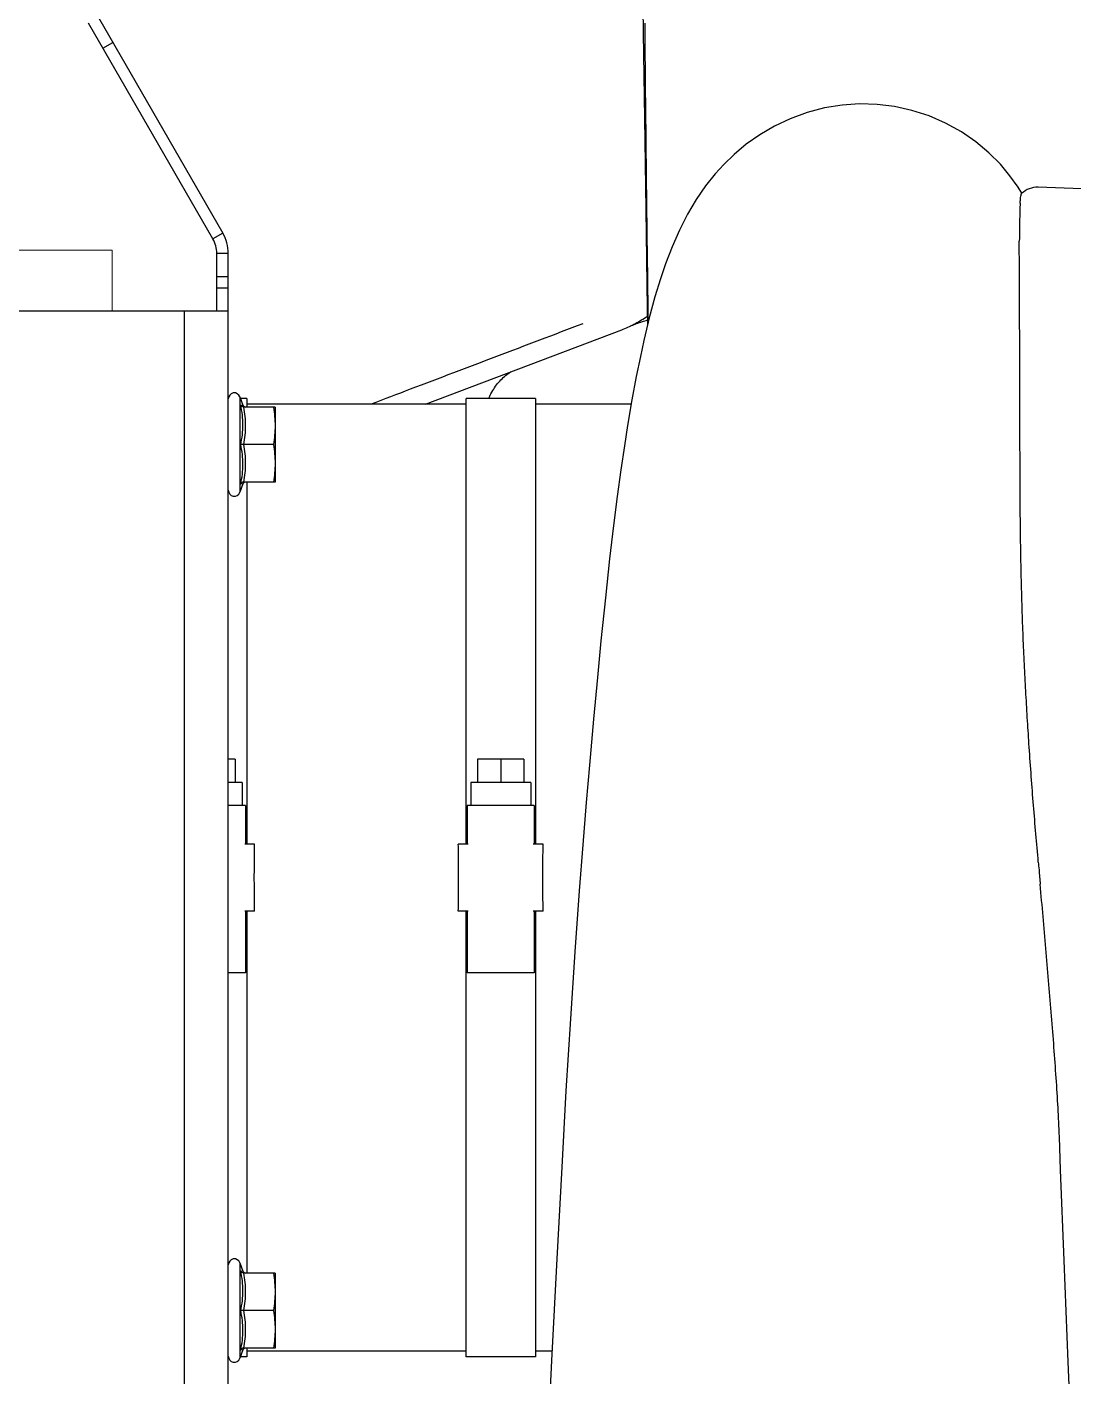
# Model space of a CAD drawing. Header units: millimetres. Extents: x 156850 to 204135, y 56350 to 74150.
# Drawn here: x 174287.4 to 174468.7, y 62116.7 to 62350.3 of the extents above; entities that cross this region are included whole.
import ezdxf

# ---------------------------------------------------------------- set-up
doc = ezdxf.new("R2010")
doc.units = ezdxf.units.MM
doc.header["$LTSCALE"] = 150
doc.layers.add('-----33 Equipment', color=5, linetype='Continuous')

# ---------------------------------------------------------------- blocks, each defined once
blk = doc.blocks.new('X-2F-PLAN$0$filter_oben')
at = {"color": 0, "linetype": 'Continuous'}
for p, q in [((2745.38, 6603.5), (2745.38, 6680.72)), ((2757.88, 6606.17), (2795.23, 6627.73)), ((2796.23, 6626), (2758.88, 6604.44)), ((2790.9, 6625.23), (2791.9, 6623.5)), ((2549.13, 6611.11), (2745.38, 6611.11)), ((2758.88, 6604.44), (2757.88, 6606.17)), ((2745.38, 6605.5), (2755.38, 6605.5)), ((2749.38, 6605.5), (2749.38, 6603.5)), ((2751.38, 6605.5), (2751.38, 6603.5)), ((2755.38, 6603.5), (2755.38, 6605.5)), ((2539.13, 6603.5), (2755.38, 6603.5)), ((2580.53, 6601.49), (2563.99, 6601.49)), ((2565.43, 6600.96), (2563.99, 6601.49)), ((2565.43, 6600.96), (2565.41, 6601.36)), ((2580.53, 6601.49), (2579.09, 6600.96)), ((2579.11, 6601.36), (2579.09, 6600.96)), ((2730.53, 6601.49), (2713.99, 6601.49)), ((2715.43, 6600.96), (2713.99, 6601.49)), ((2715.43, 6600.96), (2715.41, 6601.36)), ((2730.53, 6601.49), (2729.09, 6600.96)), ((2729.11, 6601.36), (2729.09, 6600.96)), ((2565.76, 6595.4), (2565.76, 6600.84)), ((2572.26, 6595.67), (2572.26, 6600.84)), ((2578.76, 6595.4), (2578.76, 6600.84)), ((2715.76, 6595.4), (2715.76, 6600.84)), ((2722.26, 6595.67), (2722.26, 6600.84)), ((2728.76, 6595.4), (2728.76, 6600.84)), ((2578.76, 6595.4), (2565.76, 6595.4)), ((2728.76, 6595.4), (2715.76, 6595.4))]:
    blk.add_line(p, q, dxfattribs=at)
for centre, radius, start, end in [((2755.38, 6610.5), 5, 270, 300), ((2755.38, 6610.5), 7, 270, 300), ((2564.35, 6602.46), 1.04, 90, 250), ((2580.17, 6602.46), 1.04, 290, 90), ((2714.35, 6602.46), 1.04, 90, 250), ((2730.17, 6602.46), 1.04, 290, 90), ((2565.26, 6600.49), 0.5, 0, 70), ((2579.26, 6600.49), 0.5, 110, 180), ((2715.26, 6600.49), 0.5, 0, 70), ((2729.26, 6600.49), 0.5, 110, 180)]:
    blk.add_arc(centre, radius, start, end, dxfattribs=at)
for points, start_tangent, end_tangent in [([(2565.41, 6601.36), (2568.84, 6600.96), (2572.26, 6601.36)], (0.978182, -0.207751), (0.977723, 0.209898)), ([(2565.76, 6600.84), (2565.65, 6601.16), (2565.41, 6601.36)], (0, 1), (-0.919946, 0.392044)), ([(2572.26, 6600.84), (2572.26, 6601.01), (2572.26, 6601.36)], (0.005342, 0.999986), (0.065616, 0.997845)), ([(2572.26, 6601.36), (2575.67, 6600.96), (2579.11, 6601.36)], (0.977723, -0.209898), (0.978182, 0.207751)), ([(2578.76, 6600.84), (2578.86, 6601.16), (2579.11, 6601.36)], (0.005342, 0.999986), (0.923771, 0.382946)), ([(2715.41, 6601.36), (2718.84, 6600.96), (2722.26, 6601.36)], (0.978182, -0.207751), (0.977723, 0.209898)), ([(2715.76, 6600.84), (2715.65, 6601.16), (2715.41, 6601.36)], (0, 1), (-0.919946, 0.392044)), ([(2722.26, 6600.84), (2722.26, 6601.01), (2722.26, 6601.36)], (0.005342, 0.999986), (0.065616, 0.997845)), ([(2722.26, 6601.36), (2725.67, 6600.96), (2729.11, 6601.36)], (0.977723, -0.209898), (0.978182, 0.207751)), ([(2728.76, 6600.84), (2728.86, 6601.16), (2729.11, 6601.36)], (0.005342, 0.999986), (0.923771, 0.382946)), ([(2565.76, 6600.84), (2569.01, 6600.5), (2572.26, 6600.84)], (0.980846, -0.194784), (0.980846, 0.194785)), ([(2572.26, 6600.84), (2575.51, 6600.5), (2578.76, 6600.84)], (0.980846, -0.194784), (0.980846, 0.194784)), ([(2715.76, 6600.84), (2719.01, 6600.5), (2722.26, 6600.84)], (0.980846, -0.194784), (0.980846, 0.194785)), ([(2722.26, 6600.84), (2725.51, 6600.5), (2728.76, 6600.84)], (0.980846, -0.194784), (0.980846, 0.194784)), ([(2569.01, 6595.4), (2565.76, 6595.67)], (-1, 0), (-0.988244, 0.152882)), ([(2572.26, 6595.67), (2569.01, 6595.4)], (-0.988244, -0.152882), (-1, 0)), ([(2575.51, 6595.4), (2572.26, 6595.67)], (-1, 0), (-0.988244, 0.152882)), ([(2578.76, 6595.67), (2575.51, 6595.4)], (-0.988244, -0.152882), (-1, 0)), ([(2719.01, 6595.4), (2715.76, 6595.67)], (-1, 0), (-0.988244, 0.152882)), ([(2722.26, 6595.67), (2719.01, 6595.4)], (-0.988244, -0.152882), (-1, 0)), ([(2725.51, 6595.4), (2722.26, 6595.67)], (-1, 0), (-0.988244, 0.152882)), ([(2728.76, 6595.67), (2725.51, 6595.4)], (-0.988244, -0.152882), (-1, 0))]:
    blk.add_spline(points, degree=3, dxfattribs=dict(at, start_tangent=start_tangent, end_tangent=end_tangent))
blk = doc.blocks.new('X-2F-PLAN$0$1')
at = {"color": 0, "linetype": 'Continuous', "lineweight": 0}
for p in [(3084.31, 3434.2), (3073.74, 3412.54)]:
    blk.add_line(p, (3084.31, 3412.54), dxfattribs=at)
blk = doc.blocks.new('X-2F-PLAN$0$A$C73FA2420')
at = {"color": 0, "linetype": 'Continuous'}
for p, q in [((2432.23, 1312.98), (2432.23, 1315.98)), ((2461.23, 1312.98), (2461.23, 1315.98)), ((2465.23, 1313.58), (2465.23, 1315.98)), ((2469.23, 1314.78), (2469.23, 1315.98)), ((2365.73, 1312.78), (2365.73, 1313.97)), ((2465.23, 1313.58), (2461.23, 1313.58)), ((2469.23, 1314.78), (2465.23, 1314.78)), ((2531.73, 1312.78), (2531.73, 1313.97)), ((2367.24, 1312.78), (2365.73, 1312.78)), ((2366.73, 1274.78), (2366.73, 1312.78)), ((2442.93, 1312.78), (2380.24, 1312.78)), ((2442.93, 1312.98), (2432.23, 1312.98)), ((2442.93, 1311.43), (2442.93, 1313.13)), ((2454.53, 1311.43), (2454.53, 1313.13)), ((2461.23, 1312.98), (2454.53, 1312.98)), ((2517.24, 1312.78), (2454.53, 1312.78)), ((2531.73, 1312.78), (2530.24, 1312.78)), ((2530.73, 1274.78), (2530.73, 1312.78)), ((2530.73, 1281.84), (2543.63, 1247.8)), ((2442.93, 1274.43), (2442.93, 1276.13)), ((2454.53, 1274.43), (2454.53, 1276.13)), ((2365.73, 1274.78), (2442.93, 1274.78)), ((2365.73, 1262.78), (2365.73, 1274.78)), ((2442.93, 1274.58), (2432.23, 1274.58)), ((2432.23, 1262.98), (2432.23, 1274.58)), ((2454.53, 1274.78), (2531.73, 1274.78)), ((2461.23, 1274.58), (2454.53, 1274.58)), ((2461.23, 1262.98), (2461.23, 1274.58)), ((2465.23, 1273.98), (2461.23, 1273.98)), ((2465.23, 1263.58), (2465.23, 1273.98)), ((2531.73, 1262.78), (2531.73, 1274.78)), ((2469.23, 1272.78), (2465.23, 1272.78)), ((2469.23, 1264.78), (2469.23, 1272.78)), ((2469.23, 1268.78), (2465.23, 1268.78)), ((2469.23, 1264.78), (2465.23, 1264.78)), ((2442.93, 1262.78), (2365.73, 1262.78)), ((2366.73, 1259.87), (2366.73, 1262.78)), ((2442.93, 1262.98), (2432.23, 1262.98)), ((2442.93, 1261.43), (2442.93, 1263.13)), ((2454.53, 1261.43), (2454.53, 1263.13)), ((2461.23, 1262.98), (2454.53, 1262.98)), ((2531.73, 1262.78), (2454.53, 1262.78)), ((2465.23, 1263.58), (2461.23, 1263.58)), ((2530.73, 1246.19), (2530.73, 1262.78)), ((2555.02, 1240.22), (2555.02, 1240.22)), ((2570.62, 1231.6), (2570.62, 1231.6)), ((2567.94, 1165.08), (2568.31, 1175.64)), ((2398.13, 1171.75), (2403.85, 1171.97)), ((2403.85, 1171.97), (2404.55, 1172))]:
    blk.add_line(p, q, dxfattribs=at)
for points in [[(2398.57, 1258.21), (2382.72, 1259.05), (2365.09, 1259.95), (2345.99, 1260.89)], [(2446.46, 1255.18), (2435.87, 1255.93), (2424.25, 1256.71), (2411.77, 1257.47), (2398.57, 1258.21)], [(2468.18, 1253.41), (2461.76, 1253.95), (2454.43, 1254.57), (2446.46, 1255.18)], [(2489.73, 1251.41), (2483.41, 1252.02), (2476.15, 1252.71), (2468.18, 1253.41)], [(2509.73, 1249.23), (2503.93, 1249.9), (2497.18, 1250.65), (2489.73, 1251.41)], [(2527.06, 1246.8), (2523.54, 1247.35), (2519.39, 1247.97), (2514.73, 1248.61), (2509.73, 1249.23)], [(2541.79, 1243.97), (2538.98, 1244.58), (2535.53, 1245.3), (2531.5, 1246.06), (2527.06, 1246.8)], [(2555.02, 1240.22), (2552.46, 1241.09), (2549.33, 1242.05), (2545.71, 1243.04), (2541.79, 1243.97)], [(2622.04, 1244.4), (2608.81, 1244.26), (2594.98, 1244.09), (2580.28, 1243.89), (2564.43, 1243.66), (2547.24, 1243.4), (2544.37, 1243.36)], [(2546.36, 1243.27), (2546.08, 1243.27), (2545.8, 1243.26), (2545.52, 1243.26), (2545.24, 1243.25), (2544.96, 1243.25), (2544.82, 1243.25)], [(2548.65, 1243.3), (2548.36, 1243.3), (2548.07, 1243.29), (2547.79, 1243.29), (2547.5, 1243.28), (2547.21, 1243.28), (2546.93, 1243.28), (2546.36, 1243.27)], [(2550.7, 1243.33), (2550.41, 1243.32), (2550.11, 1243.32), (2549.82, 1243.32), (2549.53, 1243.31), (2549.23, 1243.31), (2548.65, 1243.3)], [(2552.79, 1243.36), (2552.49, 1243.35), (2552.19, 1243.35), (2551.89, 1243.34), (2551.59, 1243.34), (2551.3, 1243.34), (2550.7, 1243.33)], [(2554.93, 1243.38), (2554.62, 1243.38), (2554.31, 1243.37), (2554.01, 1243.37), (2553.7, 1243.37), (2553.4, 1243.36), (2552.79, 1243.36)], [(2556.79, 1243.41), (2556.47, 1243.4), (2556.16, 1243.4), (2555.85, 1243.39), (2555.54, 1243.39), (2554.93, 1243.38)], [(2558.68, 1243.43), (2558.36, 1243.43), (2558.04, 1243.42), (2557.73, 1243.42), (2557.41, 1243.41), (2556.79, 1243.41)], [(2560.6, 1243.45), (2560.28, 1243.45), (2559.95, 1243.45), (2559.63, 1243.44), (2559.31, 1243.44), (2558.68, 1243.43)], [(2562.22, 1243.47), (2561.89, 1243.47), (2561.57, 1243.47), (2561.24, 1243.46), (2560.6, 1243.45)], [(2564.19, 1243.5), (2563.86, 1243.49), (2563.53, 1243.49), (2563.2, 1243.49), (2562.88, 1243.48), (2562.22, 1243.47)], [(2565.86, 1243.52), (2565.53, 1243.51), (2565.19, 1243.51), (2564.86, 1243.51), (2564.19, 1243.5)], [(2567.55, 1243.54), (2567.21, 1243.53), (2566.87, 1243.53), (2566.53, 1243.53), (2565.86, 1243.52)], [(2569.26, 1243.56), (2568.92, 1243.55), (2568.57, 1243.55), (2568.23, 1243.55), (2567.55, 1243.54)], [(2570.99, 1243.58), (2570.64, 1243.57), (2570.29, 1243.57), (2569.95, 1243.57), (2569.26, 1243.56)], [(2572.38, 1243.59), (2572.03, 1243.59), (2571.68, 1243.59), (2570.99, 1243.58)], [(2574.15, 1243.61), (2573.8, 1243.61), (2573.44, 1243.61), (2573.09, 1243.6), (2572.38, 1243.59)], [(2575.58, 1243.63), (2575.22, 1243.62), (2574.86, 1243.62), (2574.15, 1243.61)], [(2577.01, 1243.64), (2576.65, 1243.64), (2576.29, 1243.64), (2575.58, 1243.63)], [(2578.83, 1243.66), (2578.46, 1243.66), (2578.1, 1243.66), (2577.74, 1243.65), (2577.01, 1243.64)], [(2580.29, 1243.68), (2579.93, 1243.67), (2579.56, 1243.67), (2578.83, 1243.66)], [(2581.4, 1243.69), (2581.03, 1243.69), (2580.29, 1243.68)], [(2582.89, 1243.7), (2582.51, 1243.7), (2582.14, 1243.7), (2581.4, 1243.69)], [(2584.39, 1243.72), (2584.01, 1243.72), (2583.64, 1243.71), (2582.89, 1243.7)], [(2585.52, 1243.73), (2585.14, 1243.73), (2584.39, 1243.72)], [(2587.04, 1243.74), (2586.66, 1243.74), (2586.28, 1243.74), (2585.52, 1243.73)], [(2588.18, 1243.76), (2587.8, 1243.75), (2587.04, 1243.74)], [(2589.72, 1243.77), (2589.34, 1243.77), (2588.95, 1243.76), (2588.18, 1243.76)], [(2590.88, 1243.78), (2590.5, 1243.78), (2589.72, 1243.77)], [(2592.05, 1243.79), (2591.66, 1243.79), (2590.88, 1243.78)], [(2593.21, 1243.8), (2592.82, 1243.8), (2592.05, 1243.79)], [(2594.38, 1243.81), (2593.99, 1243.81), (2593.21, 1243.8)], [(2595.54, 1243.82), (2595.16, 1243.82), (2594.38, 1243.81)], [(2596.71, 1243.83), (2596.32, 1243.83), (2595.54, 1243.82)], [(2570.62, 1231.6), (2568.53, 1233.27), (2566.17, 1234.89), (2563.63, 1236.41), (2560.9, 1237.81), (2558, 1239.09), (2555.02, 1240.22)], [(2567.26, 1178.46), (2568.33, 1179.13), (2570.29, 1180.53), (2572.3, 1182.2), (2574.28, 1184.17), (2576.18, 1186.44), (2577.92, 1188.96), (2579.43, 1191.69), (2580.68, 1194.56), (2581.63, 1197.52), (2582.29, 1200.53), (2582.66, 1203.56), (2582.74, 1206.58), (2582.53, 1209.63), (2582.04, 1212.69), (2581.25, 1215.7), (2580.19, 1218.6), (2578.9, 1221.34), (2577.4, 1223.89), (2575.75, 1226.23), (2574.01, 1228.32), (2572.24, 1230.14), (2570.62, 1231.6)], [(2345.9, 1169.65), (2364.86, 1170.43), (2382.38, 1171.14), (2398.13, 1171.75)]]:
    blk.add_lwpolyline(points, dxfattribs=at)
blk.add_arc((2564.31, 1175.78), 4, 358.0079, 43.1515, dxfattribs=at)
for points, start_tangent, end_tangent in [([(2442.93, 1311.43), (2446.8, 1311.47), (2450.67, 1311.47), (2454.53, 1311.43)], (0.999865, 0.016452), (0.999865, -0.016452)), ([(2544.66, 1254.57), (2533.31, 1284.46), (2530.73, 1291.25)], (-0.354912, 0.9349), (-0.354909, 0.934901)), ([(2442.93, 1276.13), (2446.8, 1276.08), (2450.67, 1276.08), (2454.53, 1276.13)], (0.999865, -0.016452), (0.999865, 0.016452)), ([(2531.74, 1270.86), (2532.27, 1270.61), (2533.34, 1270), (2534.31, 1269.31), (2535.15, 1268.54), (2535.87, 1267.71), (2536.39, 1266.94)], (0.911685, -0.41089), (0.502666, -0.864481)), ([(2442.93, 1261.43), (2446.8, 1261.47), (2450.67, 1261.47), (2454.53, 1261.43)], (0.999865, 0.016452), (0.999865, -0.016452)), ([(2543.63, 1247.8), (2544.57, 1245.71), (2545.8, 1243.63), (2545.97, 1243.37)], (0.354541, -0.93504), (0.566852, -0.82382)), ([(2544.32, 1246.27), (2545.04, 1244.23), (2545.32, 1243.37)], (0.348112, -0.937453), (0.301253, -0.953544)), ([(2471.34, 1177.2), (2475.89, 1177.49), (2480.48, 1177.76), (2485.12, 1178.01), (2489.84, 1178.22), (2494.68, 1178.4)], (0.997745, 0.067112), (0.999486, 0.032072)), ([(2494.68, 1178.4), (2500.19, 1178.55), (2505.56, 1178.66), (2510.81, 1178.73), (2515.8, 1178.78)], (0.999486, 0.032072), (0.999986, 0.005344)), ([(2515.8, 1178.78), (2520.61, 1178.79), (2525.17, 1178.8), (2529.5, 1178.81), (2533.65, 1178.82)], (0.999986, 0.005344), (0.999999, 0.001293)), ([(2533.65, 1178.82), (2537.6, 1178.82), (2541.24, 1178.84), (2544.73, 1178.86), (2548.1, 1178.89)], (0.999999, 0.001293), (0.999992, 0.004078)), ([(2548.1, 1178.89), (2551.25, 1178.9), (2554.07, 1178.9), (2556.66, 1178.91), (2558.98, 1178.91)], (0.999992, 0.004078), (0.999979, -0.006508)), ([(2565.53, 1178.77), (2564.32, 1178.82), (2562.84, 1178.86), (2561.07, 1178.89), (2558.98, 1178.91)], (-0.998081, 0.061919), (-0.999979, 0.006509)), ([(2565.53, 1178.77), (2566.25, 1178.71), (2566.79, 1178.64), (2567.12, 1178.57), (2567.23, 1178.52)], (0.998081, -0.061919), (0.663798, -0.747912)), ([(2451.42, 1175.62), (2450.09, 1175.5), (2448.81, 1175.39), (2447.57, 1175.28)], (-0.996227, -0.08679), (-0.996284, -0.086131)), ([(2451.42, 1175.62), (2456.3, 1176.04), (2461.24, 1176.45), (2466.24, 1176.84), (2471.34, 1177.2)], (0.996227, 0.08679), (0.997745, 0.067112)), ([(2404.55, 1172), (2409.49, 1172.24), (2414.69, 1172.57), (2420.01, 1172.96), (2425.43, 1173.39), (2430.92, 1173.85), (2436.45, 1174.32), (2442, 1174.8), (2447.57, 1175.28)], (0.999142, 0.041412), (0.996284, 0.08613))]:
    blk.add_spline(points, degree=3, dxfattribs=dict(at, start_tangent=start_tangent, end_tangent=end_tangent))
at = {"color": 0}
for name, p in [('X-2F-PLAN$0$filter_oben', (-198.52, -5287.52)), ('X-2F-PLAN$0$filter_oben', (-198.52, -5287.52)), ('X-2F-PLAN$0$1', (-526.87, -2076.41))]:
    blk.add_blockref(name, p, dxfattribs=at)
blk = doc.blocks.new('X-2F-PLAN$0$zw$C47F')
at = {"layer": '-----33 Equipment'}
blk.add_blockref('X-2F-PLAN$0$A$C73FA2420', (2898.05, 848.02), dxfattribs=at)

msp = doc.modelspace()

# ---------------------------------------------------------------- block references
at = {"layer": '-----33 Equipment', "rotation": 90.00000000000001}
msp.add_blockref('X-2F-PLAN$0$zw$C47F', (176486.3, 56856.22), dxfattribs=at)

doc.saveas('drawing.dxf')
